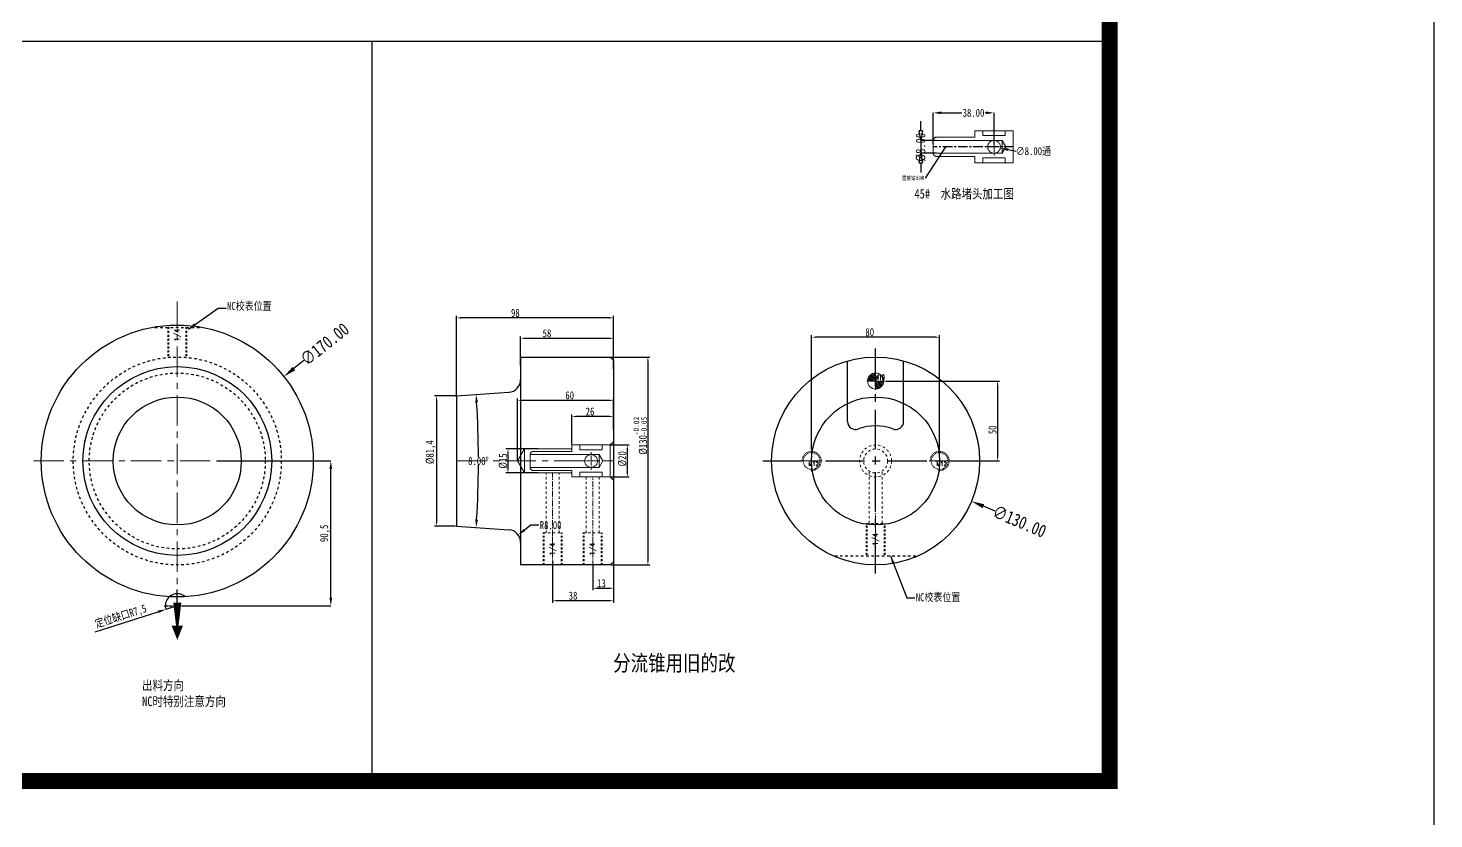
# Model space of a CAD drawing. Header units: millimetres. Extents: x -330 to 1028, y -2979 to 840.
# Drawn here: x 150 to 1028, y -174 to 321 of the extents above; entities that cross this region are included whole.
import ezdxf
from ezdxf.enums import TextEntityAlignment as Align

# ---------------------------------------------------------------- set-up
doc = ezdxf.new("R2010")
doc.units = ezdxf.units.MM
doc.header["$LTSCALE"] = 16.335
doc.header["$PDMODE"] = 3
doc.header["$PDSIZE"] = 0.3125
for name, pattern in [('CENTER', [0.6, 0.375, -0.075, 0.075, -0.075]), ('HIDDEN', [0.2, 0.1, -0.1]), ('HIDDENX2', [0.75, 0.5, -0.25])]:
    doc.linetypes.add(name, pattern=pattern)
doc.layers.get('0').update_dxf_attribs({"linetype": 'CONTINUOUS'})
doc.layers.get('Defpoints').update_dxf_attribs({"linetype": 'CONTINUOUS'})
for name, color, linetype, lineweight in [('cool', 153, 'HIDDEN', 9), ('epin', 13, 'CONTINUOUS', 9), ('moldbase', 7, 'CONTINUOUS', 20), ('screw', 33, 'CONTINUOUS', 13), ('虚线', 6, 'HIDDENX2', 13)]:
    doc.layers.add(name, color=color, linetype=linetype, lineweight=lineweight)
doc.layers.add('DEFAULT_2', color=8, linetype='HIDDEN')
doc.layers.add('dim', color=3, linetype='CONTINUOUS')
doc.styles.get("Standard").update_dxf_attribs({"font": 'txt', "width": 0.8})
doc.styles.add('TXT', font='txt.shx', dxfattribs={"bigfont": 'gbcbig.shx'})
doc.styles.add('TXT05', font='txt.shx', dxfattribs={"width": 0.5, "bigfont": 'gbcbig.shx'})
doc.dimstyles.new('ISO-25', dxfattribs={"dimtxt": 2.5, "dimasz": 2.5, "dimexe": 1.25, "dimexo": 0.625, "dimtad": 1, "dimtxsty": 'Standard', "dimcen": 2.5, "dimadec": 0, "dimazin": 0, "dimtfac": 1, "dimtmove": 0, "dimatfit": 3, "dimfxl": 0, "dimarcsym": 0})
doc.dimstyles.get("Standard").update_dxf_attribs({"dimtxt": 0.15625, "dimasz": 0.1875, "dimexe": 0.125, "dimexo": 0.0625, "dimtad": 0, "dimtih": 1, "dimtoh": 1, "dimdsep": 46, "dimtxsty": 'Standard', "dimcen": 0.09, "dimadec": 0, "dimazin": 0, "dimtp": 0.01, "dimtm": 0.01, "dimtfac": 1, "dimtofl": 0, "dimtmove": 0, "dimatfit": 3, "dimfxl": 0, "dimtolj": 1, "dimarcsym": 0})
doc.dimstyles.new('STANDARD$0', dxfattribs={"dimscale": 2, "dimtxt": 3, "dimasz": 3, "dimexe": 1.25, "dimexo": 0.625, "dimgap": 0.5, "dimtad": 0, "dimdsep": 46, "dimlunit": 6, "dimtxsty": 'Standard', "dimblk": 'CLOSEDBLANK', "dimcen": 0, "dimclrt": 2, "dimazin": 2, "dimtfac": 2, "dimtmove": 1, "dimatfit": 3, "dimfxl": 0, "dimtolj": 1, "dimtzin": 0, "dimarcsym": 0})

# ---------------------------------------------------------------- blocks, each defined once
blk = doc.blocks.new('*D40')
at = {"color": 0, "lineweight": -2}
for p, q in [((685.7, 99.86), (756.99, 99.86)), ((755.74, 97.36), (755.74, 52.36)), ((728.99, 49.86), (756.99, 49.86))]:
    blk.add_line(p, q, dxfattribs=at)
at = {"color": 0}
for points in [[(755.32, 97.36), (756.16, 97.36), (755.74, 99.86)], [(755.32, 52.36), (756.16, 52.36), (755.74, 49.86)]]:
    blk.add_solid(points, dxfattribs=at)
at = {"layer": 'Defpoints', "color": 0}
for p in [(685.07, 99.86), (728.37, 49.86), (755.74, 49.86)]:
    blk.add_point(p, dxfattribs=at)
at = {"color": 0, "lineweight": 0, "insert": (752.62, 69.34), "char_height": 5, "attachment_point": 5, "rotation": 90}
blk.add_mtext('50', dxfattribs=at)
blk = doc.blocks.new('*D41')
at = {"color": 0, "lineweight": -2}
for p, q in [((639.57, 57.08), (639.57, 128.49)), ((717.07, 127.24), (642.07, 127.24)), ((719.57, 57.08), (719.57, 128.49))]:
    blk.add_line(p, q, dxfattribs=at)
at = {"color": 0}
for points in [[(642.07, 127.65), (642.07, 126.82), (639.57, 127.24)], [(717.07, 127.65), (717.07, 126.82), (719.57, 127.24)]]:
    blk.add_solid(points, dxfattribs=at)
at = {"layer": 'Defpoints', "color": 0}
for p in [(639.57, 127.24), (639.57, 56.46), (719.57, 56.46)]:
    blk.add_point(p, dxfattribs=at)
at = {"color": 0, "lineweight": 0, "insert": (675.91, 130.36), "char_height": 5, "attachment_point": 5}
blk.add_mtext('80', dxfattribs=at)
blk = doc.blocks.new('screw_m12_g')
at = {"layer": 'screw', "color": 1, "linetype": 'CENTER', "ltscale": 0.24}
for p, q in [((-6.6, 0), (6.6, 0)), ((0, -6.6), (0, 6.6))]:
    blk.add_line(p, q, dxfattribs=at)
at = {"layer": 'screw', "color": 33, "linetype": 'HIDDEN', "ltscale": 0.24}
blk.add_circle((0, 0), 5.25, dxfattribs=at)
at = {"layer": 'screw', "color": 92, "linetype": 'HIDDEN', "ltscale": 0.24}
blk.add_arc((0, 0), 6, 270, 180, dxfattribs=at)
at = {"layer": 'screw', "color": 6, "style": 'TXT'}
blk.add_text('M12', height=2.4, dxfattribs=at).set_placement((-2.04, -3))
blk = doc.blocks.new('epin_ejp_10')
at = {"layer": 'epin'}
h = blk.add_hatch(dxfattribs=at)
h.set_pattern_fill('_ANSI31', color=123, scale=0.25, angle=90, style=0)
h.set_pattern_definition([(135, (-1645.23396, 6741.0989), (-0.56126601, -0.56126601), [])])
h.paths.add_polyline_path([(0, 5, 0.414214), (-5, 0), (0, 0)])
h.paths.add_polyline_path([(5, 0), (0, 0), (0, -5, 0.414214)])
at = {"layer": 'epin', "color": 1, "linetype": 'CENTER', "ltscale": 0.219913}
for p, q in [((-5.5, 0), (5.5, 0)), ((0, -5.5), (0, 5.5))]:
    blk.add_line(p, q, dxfattribs=at)
at = {"layer": 'epin'}
blk.add_circle((0, 0), 5, dxfattribs=at)
at = {"layer": 'epin', "color": 6, "style": 'TXT05', "width": 0.5}
blk.add_text('%%c10', height=3.5, dxfattribs=at).set_placement((0.2, 0.5))
blk = doc.blocks.new('*D47')
at = {"color": 4, "lineweight": -2}
blk.add_line((767.49, 243.35), (762.37, 244.44), dxfattribs=at)
at = {"color": 4}
blk.add_solid([(762.55, 245.25), (762.2, 243.62), (757.48, 245.48)], dxfattribs=at)
at = {"layer": 'Defpoints', "color": 0}
for p in [(749.66, 247.14), (757.48, 245.48)]:
    blk.add_point(p, dxfattribs=at)
at = {"color": 6, "insert": (778.23, 243.35), "char_height": 5, "attachment_point": 5}
blk.add_mtext('\\A1;∅8.00{\\fSimSun|b0|i0|c134|p2;通}', dxfattribs=at)
blk = doc.blocks.new('*D48')
at = {"color": 4, "lineweight": -2}
for p, q in [((715.57, 248.02), (715.57, 267.53)), ((720.57, 267.53), (733.4, 267.53)), ((748.57, 267.53), (748.06, 267.53)), ((753.57, 248.02), (753.57, 267.53))]:
    blk.add_line(p, q, dxfattribs=at)
at = {"color": 4}
for points in [[(720.57, 268.37), (720.57, 266.7), (715.57, 267.53)], [(748.57, 268.37), (748.57, 266.7), (753.57, 267.53)]]:
    blk.add_solid(points, dxfattribs=at)
at = {"layer": 'Defpoints', "color": 0}
for p in [(715.57, 267.53), (715.57, 248.02), (753.57, 248.02)]:
    blk.add_point(p, dxfattribs=at)
at = {"color": 6, "insert": (740.73, 267.53), "char_height": 5, "attachment_point": 5}
blk.add_mtext('\\A1;38.00', dxfattribs=at)
blk = doc.blocks.new('_ClosedBlank')
at = {"color": 0, "linetype": 'ByBlock', "lineweight": -2}
for p, q in [((-1, 0.17), (0, 0)), ((-1, 0.17), (-1, -0.17)), ((0, 0), (-1, -0.17))]:
    blk.add_line(p, q, dxfattribs=at)
blk = doc.blocks.new('*D29')
at = {"color": 6, "lineweight": -2}
for p, q in [((707.75, 256.31), (707.75, 262.31)), ((717.53, 250.31), (707.75, 250.31)), ((707.75, 250.31), (707.75, 242.31)), ((717.53, 242.31), (707.75, 242.31)), ((707.75, 236.31), (707.75, 230.31))]:
    blk.add_line(p, q, dxfattribs=at)
at = {"layer": 'Defpoints', "color": 0}
for p in [(717.53, 250.31), (707.75, 242.31), (717.53, 242.31)]:
    blk.add_point(p, dxfattribs=at)
at = {"color": 6, "lineweight": -2, "xscale": 6, "yscale": 6, "zscale": 6}
for p, rotation in [((707.75, 250.31), 270), ((707.75, 242.31), 90)]:
    blk.add_blockref('_ClosedBlank', p, dxfattribs=dict(at, rotation=rotation))
at = {"color": 4, "insert": (707.75, 245.99), "char_height": 6, "attachment_point": 5, "rotation": 90}
blk.add_mtext('\\A1;%%c8.00', dxfattribs=at)
blk = doc.blocks.new('*D67')
at = {"color": 0, "lineweight": -2, "ltscale": 0.5}
for p, q in [((267.99, 49.86), (339.13, 49.86)), ((339.13, -35.64), (339.13, 44.86)), ((246.55, -40.64), (339.13, -40.64))]:
    blk.add_line(p, q, dxfattribs=at)
at = {"color": 0, "ltscale": 0.5}
for points in [[(338.3, 44.86), (339.96, 44.86), (339.13, 49.86)], [(338.3, -35.64), (339.96, -35.64), (339.13, -40.64)]]:
    blk.add_solid(points, dxfattribs=at)
at = {"layer": 'Defpoints', "color": 0, "ltscale": 0.5}
for p in [(267.36, 49.86), (339.13, 49.86), (245.93, -40.64)]:
    blk.add_point(p, dxfattribs=at)
at = {"color": 0, "ltscale": 0.5, "insert": (335.59, 4.61), "char_height": 5, "attachment_point": 5, "rotation": 90}
blk.add_mtext('90,5', dxfattribs=at)
blk = doc.blocks.new('*D39')
at = {"color": 0, "lineweight": -2, "ltscale": 0.5}
for p, q in [((243.21, -40.64), (236.06, -42.91)), ((191.91, -56.92), (231.29, -44.42))]:
    blk.add_line(p, q, dxfattribs=at)
blk.add_arc((243.21, -40.64), 7.5, 135.29222, 197.60936, dxfattribs=at)
at = {"color": 0, "ltscale": 0.5}
blk.add_solid([(231.04, -43.63), (231.54, -45.22), (236.06, -42.91)], dxfattribs=at)
at = {"layer": 'Defpoints', "color": 0, "ltscale": 0.5}
for p in [(236.06, -42.91), (243.21, -40.64)]:
    blk.add_point(p, dxfattribs=at)
at = {"color": 0, "ltscale": 0.5, "insert": (208.03, -47.68), "char_height": 5, "attachment_point": 5, "rotation": 17.60936}
blk.add_mtext('{\\fSimSun|b0|i0|c134|p2;定位缺口}R7,5', dxfattribs=at)
blk = doc.blocks.new('*D90')
at = {"color": 4, "lineweight": -2}
blk.add_line((322.35, 112.6), (316.08, 107.63), dxfattribs=at)
at = {"color": 4}
blk.add_solid([(315.25, 108.68), (316.91, 106.59), (309.81, 102.66)], dxfattribs=at)
at = {"layer": 'Defpoints', "color": 0}
for p in [(309.81, 102.66), (176.6, -2.95)]:
    blk.add_point(p, dxfattribs=at)
at = {"color": 6, "insert": (335.31, 122.88), "char_height": 8, "attachment_point": 5, "rotation": 38.40717}
blk.add_mtext('\\A1;∅170.00', dxfattribs=at)
blk = doc.blocks.new('*D91')
at = {"color": 0, "lineweight": -2}
for p, q in [((457.76, 109.48), (457.76, 127.78)), ((513.26, 126.53), (460.26, 126.53)), ((515.76, 112.48), (515.76, 127.78))]:
    blk.add_line(p, q, dxfattribs=at)
at = {"color": 0}
for points in [[(460.26, 126.95), (460.26, 126.12), (457.76, 126.53)], [(513.26, 126.95), (513.26, 126.12), (515.76, 126.53)]]:
    blk.add_solid(points, dxfattribs=at)
at = {"layer": 'Defpoints', "color": 0}
for p in [(457.76, 126.53), (457.76, 108.86), (515.76, 111.86)]:
    blk.add_point(p, dxfattribs=at)
at = {"color": 0, "lineweight": 0, "insert": (474.21, 129.66), "char_height": 5, "attachment_point": 5}
blk.add_mtext('58', dxfattribs=at)
blk = doc.blocks.new('*D92')
at = {"color": 0, "lineweight": -2}
for p, q in [((417.76, 89.92), (417.76, 140.56)), ((515.76, 107.48), (515.76, 140.56)), ((513.26, 139.31), (420.26, 139.31))]:
    blk.add_line(p, q, dxfattribs=at)
at = {"color": 0}
for points in [[(420.26, 139.72), (420.26, 138.89), (417.76, 139.31)], [(513.26, 139.72), (513.26, 138.89), (515.76, 139.31)]]:
    blk.add_solid(points, dxfattribs=at)
at = {"layer": 'Defpoints', "color": 0}
for p in [(417.76, 139.31), (515.76, 106.86), (417.76, 89.29)]:
    blk.add_point(p, dxfattribs=at)
at = {"color": 0, "lineweight": 0, "insert": (454.45, 142.43), "char_height": 5, "attachment_point": 5}
blk.add_mtext('98', dxfattribs=at)
blk = doc.blocks.new('*D93')
at = {"color": 0, "lineweight": -2}
for p, q in [((514.38, 114.86), (538.51, 114.86)), ((537.26, 112.36), (537.26, -12.64)), ((514.38, -15.14), (538.51, -15.14))]:
    blk.add_line(p, q, dxfattribs=at)
at = {"color": 0}
for points in [[(536.85, 112.36), (537.68, 112.36), (537.26, 114.86)], [(536.85, -12.64), (537.68, -12.64), (537.26, -15.14)]]:
    blk.add_solid(points, dxfattribs=at)
at = {"layer": 'Defpoints', "color": 0}
for p in [(513.76, 114.86), (513.76, -15.14), (537.26, -15.14)]:
    blk.add_point(p, dxfattribs=at)
at = {"color": 0, "lineweight": 0, "insert": (532.56, 65.67), "char_height": 5, "attachment_point": 5, "rotation": 90}
blk.add_mtext('%%C130{\\H0.7x;\\S-0.02^ -0.05;}', dxfattribs=at)
blk = doc.blocks.new('*D94')
at = {"color": 0, "lineweight": -2}
for p, q in [((502.76, -14.48), (502.76, -30.95)), ((515.76, -11.8), (515.76, -30.95)), ((505.26, -29.7), (513.26, -29.7))]:
    blk.add_line(p, q, dxfattribs=at)
at = {"color": 0}
for points in [[(505.26, -29.29), (505.26, -30.12), (502.76, -29.7)], [(513.26, -29.29), (513.26, -30.12), (515.76, -29.7)]]:
    blk.add_solid(points, dxfattribs=at)
at = {"layer": 'Defpoints', "color": 0}
for p in [(502.76, -13.86), (515.76, -11.18), (515.76, -29.7)]:
    blk.add_point(p, dxfattribs=at)
at = {"color": 0, "lineweight": 0, "insert": (508.26, -26.58), "char_height": 5, "attachment_point": 5}
blk.add_mtext('13', dxfattribs=at)
blk = doc.blocks.new('*D95')
at = {"color": 0, "lineweight": -2}
for p, q in [((477.76, -12.26), (477.76, -38.74)), ((515.76, -9.45), (515.76, -38.74)), ((513.26, -37.49), (480.26, -37.49))]:
    blk.add_line(p, q, dxfattribs=at)
at = {"color": 0}
for points in [[(480.26, -37.08), (480.26, -37.91), (477.76, -37.49)], [(513.26, -37.08), (513.26, -37.91), (515.76, -37.49)]]:
    blk.add_solid(points, dxfattribs=at)
at = {"layer": 'Defpoints', "color": 0}
for p in [(477.76, -11.64), (515.76, -8.82), (477.76, -37.49)]:
    blk.add_point(p, dxfattribs=at)
at = {"color": 0, "lineweight": 0, "insert": (490.49, -34.37), "char_height": 5, "attachment_point": 5}
blk.add_mtext('38', dxfattribs=at)
blk = doc.blocks.new('*D99')
at = {"color": 0, "lineweight": -2}
for p, q in [((417.13, 90.56), (403.88, 90.56)), ((405.13, 88.06), (405.13, 11.66)), ((417.13, 9.16), (403.88, 9.16))]:
    blk.add_line(p, q, dxfattribs=at)
at = {"color": 0}
for points in [[(404.72, 88.06), (405.55, 88.06), (405.13, 90.56)], [(404.72, 11.66), (405.55, 11.66), (405.13, 9.16)]]:
    blk.add_solid(points, dxfattribs=at)
at = {"layer": 'Defpoints', "color": 0}
for p in [(417.76, 90.56), (405.13, 9.16), (417.76, 9.16)]:
    blk.add_point(p, dxfattribs=at)
at = {"color": 0, "lineweight": 0, "insert": (401.59, 55.37), "char_height": 5, "attachment_point": 5, "rotation": 90}
blk.add_mtext('%%c81,4', dxfattribs=at)
blk = doc.blocks.new('*D100')
at = {"color": 4, "lineweight": -2}
for start, end in [(0.24048, 3.51904), (356.48096, 359.75952)]:
    blk.add_arc((-164.27, 49.86), 595.65, start, end, dxfattribs=at)
at = {"color": 4}
for points in [[(429.42, 86.36), (431.09, 86.47), (429.93, 91.41)], [(431.09, 13.24), (429.42, 13.35), (429.93, 8.31)]]:
    blk.add_solid(points, dxfattribs=at)
at = {"layer": 'Defpoints', "color": 0}
for p in [(417.76, 90.56), (453.11, 93.03), (431.22, 36), (417.76, 9.16), (448.73, 6.99)]:
    blk.add_point(p, dxfattribs=at)
at = {"color": 6, "insert": (431.38, 49.86), "char_height": 5, "attachment_point": 5}
blk.add_mtext('\\A1;8.00°', dxfattribs=at)
blk = doc.blocks.new('*D101')
at = {"color": 0, "lineweight": -2}
for p, q in [((513.3, 59.86), (525.66, 59.86)), ((524.41, 57.36), (524.41, 42.36)), ((514.38, 39.86), (525.66, 39.86))]:
    blk.add_line(p, q, dxfattribs=at)
at = {"color": 0}
for points in [[(523.99, 57.36), (524.82, 57.36), (524.41, 59.86)], [(523.99, 42.36), (524.82, 42.36), (524.41, 39.86)]]:
    blk.add_solid(points, dxfattribs=at)
at = {"layer": 'Defpoints', "color": 0}
for p in [(512.67, 59.86), (513.76, 39.86), (524.41, 39.86)]:
    blk.add_point(p, dxfattribs=at)
at = {"color": 0, "lineweight": 0, "insert": (521.28, 51.24), "char_height": 5, "attachment_point": 5, "rotation": 90}
blk.add_mtext('%%c20', dxfattribs=at)
blk = doc.blocks.new('*D102')
at = {"color": 0, "lineweight": -2}
for p, q in [((489.76, 60.48), (489.76, 78.9)), ((513.26, 77.65), (492.26, 77.65)), ((515.76, 71.53), (515.76, 78.9))]:
    blk.add_line(p, q, dxfattribs=at)
at = {"color": 0}
for points in [[(492.26, 78.07), (492.26, 77.24), (489.76, 77.65)], [(513.26, 78.07), (513.26, 77.24), (515.76, 77.65)]]:
    blk.add_solid(points, dxfattribs=at)
at = {"layer": 'Defpoints', "color": 0}
for p in [(489.76, 77.65), (515.76, 70.91), (489.76, 59.86)]:
    blk.add_point(p, dxfattribs=at)
at = {"color": 0, "lineweight": 0, "insert": (501.08, 80.78), "char_height": 5, "attachment_point": 5}
blk.add_mtext('26', dxfattribs=at)
blk = doc.blocks.new('*D96')
at = {"color": 0, "lineweight": -2}
for p, q in [((455.76, 50.48), (455.76, 89.02)), ((515.76, 69.75), (515.76, 89.02)), ((513.26, 87.77), (458.26, 87.77))]:
    blk.add_line(p, q, dxfattribs=at)
at = {"color": 0}
for points in [[(458.26, 88.19), (458.26, 87.35), (455.76, 87.77)], [(513.26, 88.19), (513.26, 87.35), (515.76, 87.77)]]:
    blk.add_solid(points, dxfattribs=at)
at = {"layer": 'Defpoints', "color": 0}
for p in [(455.76, 87.77), (515.76, 69.13), (455.76, 49.86)]:
    blk.add_point(p, dxfattribs=at)
at = {"color": 0, "lineweight": 0, "insert": (488.41, 90.89), "char_height": 5, "attachment_point": 5}
blk.add_mtext('60', dxfattribs=at)
blk = doc.blocks.new('*D97')
at = {"color": 0, "lineweight": -2}
for p, q in [((468.77, 57.36), (448.57, 57.36)), ((449.82, 54.86), (449.82, 44.86)), ((468.77, 42.36), (448.57, 42.36))]:
    blk.add_line(p, q, dxfattribs=at)
at = {"color": 0}
for points in [[(449.41, 54.86), (450.24, 54.86), (449.82, 57.36)], [(449.41, 44.86), (450.24, 44.86), (449.82, 42.36)]]:
    blk.add_solid(points, dxfattribs=at)
at = {"layer": 'Defpoints', "color": 0}
for p in [(469.4, 57.36), (449.82, 42.36), (469.4, 42.36)]:
    blk.add_point(p, dxfattribs=at)
at = {"color": 0, "lineweight": 0, "insert": (446.7, 49.86), "char_height": 5, "attachment_point": 5, "rotation": 90}
blk.add_mtext('%%c15', dxfattribs=at)
blk = doc.blocks.new('*D98')
at = {"color": 4, "lineweight": -2}
for p, q in [((464.15, 9.71), (460.15, 6.71)), ((469.15, 9.71), (464.15, 9.71))]:
    blk.add_line(p, q, dxfattribs=at)
at = {"color": 4}
blk.add_solid([(459.65, 7.37), (460.65, 6.04), (456.16, 3.7)], dxfattribs=at)
at = {"layer": 'Defpoints', "color": 0}
for p in [(456.16, 3.7), (449.76, -1.1)]:
    blk.add_point(p, dxfattribs=at)
at = {"color": 6, "insert": (476.49, 9.71), "char_height": 5, "attachment_point": 5}
blk.add_mtext('\\A1;R8.00', dxfattribs=at)
blk = doc.blocks.new('*D103')
at = {"color": 4, "lineweight": -2}
blk.add_line((754.25, 18.49), (746.88, 21.59), dxfattribs=at)
at = {"color": 4}
blk.add_solid([(747.39, 22.82), (746.36, 20.36), (739.5, 24.68)], dxfattribs=at)
at = {"layer": 'Defpoints', "color": 0}
for p in [(619.65, 75.03), (739.5, 24.68)]:
    blk.add_point(p, dxfattribs=at)
at = {"color": 6, "insert": (769.5, 12.08), "char_height": 8, "attachment_point": 5, "rotation": 337.21426}
blk.add_mtext('\\A1;∅130.00', dxfattribs=at)

msp = doc.modelspace()

# ---------------------------------------------------------------- linework, layer by layer
for p, q in [((-142.824, 312.397), (825.833, 312.397)), ((364.776, 312.397), (364.776, -150.182)), ((457.757, 114.858), (457.757, -15.142)), ((457.757, 114.858), (513.757, 114.858)), ((513.757, 114.858), (515.757, 112.858)), ((515.757, 112.483), (515.757, -13.141)), ((417.757, 90.558), (450.381, 92.839)), ((417.757, 90.558), (417.757, 9.159)), ((417.757, 9.159), (450.315, 6.882)), ((513.757, -15.142), (457.757, -15.142)), ((513.757, -15.141), (515.757, -13.141))]:
    msp.add_line(p, q)
at = {"color": 1, "linetype": 'CENTER', "ltscale": 0.970285}
msp.add_line((765.568, 246.306), (715.568, 246.306), dxfattribs=at)
at = {"color": 1, "linetype": 'CENTER', "ltscale": 3.980655}
for p, q in [((679.574, -20.542), (679.574, 120.258)), ((609.174, 49.858), (749.974, 49.858))]:
    msp.add_line(p, q, dxfattribs=at)
at = {"color": 3, "linetype": 'Continuous'}
for p, q in [((662.074, 74.55), (662.074, 112.458)), ((697.074, 74.55), (697.074, 112.458))]:
    msp.add_line(p, q, dxfattribs=at)
at = {"color": 1, "linetype": 'CENTER', "ltscale": 0.466483}
for p, q in [((243.206, -46.892), (243.206, -30.392)), ((243.206, -47.392), (243.206, -30.892))]:
    msp.add_line(p, q, dxfattribs=at)
at = {"color": 1, "linetype": 'CENTER', "ltscale": 0.3}
for p, q in [((243.206, -48.892), (243.206, -32.392)), ((234.956, -40.642), (251.456, -40.642))]:
    msp.add_line(p, q, dxfattribs=at)
msp.add_lwpolyline([(-330.231, 839.654), (1028.412, 839.654), (1028.412, -2979.398), (-330.231, -2979.398)], close=True)
at = {"const_width": 10}
msp.add_lwpolyline([(825.833, -150.182), (-142.824, -150.182), (-142.824, 666.278), (825.833, 666.278)], close=True, dxfattribs=at)
msp.add_lwpolyline([(243.206, -62.046, 0, 7.027, 0), (243.206, -53.18, 1.562, 5.075, -0.0000107), (243.206, -38.642, 5.075, 5.075, -0.0207624)], format="xyseb")
for centre, radius in [((243.206, 49.858), 85), ((679.574, 49.858), 65), ((243.206, 49.858), 59), ((243.206, 49.858), 40), ((679.574, 49.858), 40)]:
    msp.add_circle(centre, radius)
for centre, start, end in [((449.757, 100.815), 274, 0), ((449.757, -1.098), 0, 86)]:
    msp.add_arc(centre, 8, start, end)
at = {"color": 3, "linetype": 'Continuous'}
for centre, radius, start, end in [((667.074, 74.55), 5, 180, 290.924832), ((679.574, 41.858), 30, 69.075168, 110.924832), ((692.074, 74.55), 5, 249.075168, 0)]:
    msp.add_arc(centre, radius, start, end, dxfattribs=at)
at = {"ltscale": 0.5}
msp.add_arc((243.206, -40.642), 7.5, 49.312241, 130.687754, dxfattribs=at)
at = {"layer": 'cool', "ltscale": 0.932966}
for p, q in [((473.757, 4.858), (473.757, 42.358)), ((481.757, 4.858), (481.757, 42.358)), ((498.757, 4.858), (498.757, 39.858)), ((506.757, 4.858), (506.757, 39.858)), ((675.574, 10.858), (675.574, 43.514)), ((683.574, 10.858), (683.574, 43.514)), ((673.574, 10.858), (685.574, 10.858)), ((471.757, 4.858), (483.757, 4.858)), ((496.757, 4.858), (508.757, 4.858))]:
    msp.add_line(p, q, dxfattribs=at)
at = {"layer": 'cool', "color": 1, "linetype": 'CENTER', "ltscale": 0.621977}
for p, q in [((477.757, -9.142), (477.757, 42.358)), ((502.757, -9.142), (502.757, 39.858)), ((679.574, 5.858), (679.574, 41.858))]:
    msp.add_line(p, q, dxfattribs=at)
at = {"layer": 'cool', "ltscale": 0.932966}
for radius in [10, 7.5]:
    msp.add_circle((679.574, 49.858), radius, dxfattribs=at)
at = {"layer": 'DEFAULT_2', "color": 8, "linetype": 'HIDDEN'}
for p, q in [((229.206, 133.358), (257.206, 133.358)), ((654.047, -9.334), (705.101, -9.334))]:
    msp.add_line(p, q, dxfattribs=at)
for radius in [65, 55]:
    msp.add_circle((243.206, 49.858), radius, dxfattribs=at)
at = {"layer": 'moldbase', "color": 1, "linetype": 'CENTER', "ltscale": 3.109887}
for p, q in [((243.206, -49.909), (243.206, 149.625)), ((153.303, 49.858), (333.108, 49.858)), ((417.757, 49.858), (515.757, 49.858))]:
    msp.add_line(p, q, dxfattribs=at)
at = {"layer": 'screw', "color": 92, "linetype": 'HIDDEN', "ltscale": 0.746373}
for p, q in [((237.206, 133.615), (237.206, 114.858)), ((249.206, 133.615), (249.206, 114.858)), ((673.574, -8.836), (673.574, 10.858)), ((685.574, -8.836), (685.574, 10.858)), ((471.757, -15.142), (471.757, 4.858)), ((483.757, -15.142), (483.757, 4.858)), ((496.757, -15.142), (496.757, 4.858)), ((508.757, -15.142), (508.757, 4.858))]:
    msp.add_line(p, q, dxfattribs=at)
at = {"layer": 'screw', "linetype": 'HIDDEN', "ltscale": 0.746373}
for p, q in [((237.956, 133.672), (237.956, 114.858)), ((248.456, 133.672), (248.456, 114.858)), ((674.324, -8.908), (674.324, 10.858)), ((684.824, -8.908), (684.824, 10.858)), ((472.507, -15.142), (472.507, 4.858)), ((483.007, -15.142), (483.007, 4.858)), ((497.507, -15.142), (497.507, 4.858)), ((508.007, -15.142), (508.007, 4.858))]:
    msp.add_line(p, q, dxfattribs=at)
at = {"layer": 'screw', "color": 1, "linetype": 'CENTER', "ltscale": 0.466483}
for p, q in [((679.574, -9.142), (679.574, 10.858)), ((477.757, -15.142), (477.757, 4.858)), ((502.757, -15.142), (502.757, 4.858))]:
    msp.add_line(p, q, dxfattribs=at)
at = {"layer": '虚线', "ltscale": 10}
for p, q in [((741.568, 256.306), (741.568, 252.306)), ((765.568, 256.306), (741.568, 256.306)), ((746.568, 256.306), (746.568, 253.306)), ((760.568, 256.306), (760.568, 253.306)), ((765.568, 256.306), (765.568, 236.306)), ((715.568, 250.306), (758.693, 250.306)), ((715.568, 242.306), (715.568, 250.306)), ((741.568, 252.306), (717.568, 252.306)), ((760.568, 253.306), (746.568, 253.306)), ((760.99, 246.324), (758.67, 242.306)), ((758.691, 250.306), (758.672, 242.31)), ((760.99, 246.324), (758.691, 250.306)), ((715.568, 242.306), (758.67, 242.306)), ((741.568, 240.306), (717.568, 240.306)), ((741.568, 236.306), (741.568, 240.306)), ((746.568, 236.306), (746.568, 239.306)), ((760.568, 239.306), (746.568, 239.306)), ((760.568, 236.306), (760.568, 239.306)), ((765.568, 236.306), (741.568, 236.306)), ((513.757, 59.858), (515.757, 61.858)), ((455.757, 49.858), (460.087, 57.358)), ((489.757, 57.358), (460.087, 57.358)), ((460.087, 57.358), (460.087, 42.358)), ((463.757, 53.858), (506.882, 53.858)), ((463.757, 45.858), (463.757, 53.858)), ((489.757, 55.858), (465.755, 55.858)), ((489.757, 59.858), (489.757, 55.858)), ((513.757, 59.858), (489.757, 59.858)), ((494.757, 59.858), (494.757, 56.858)), ((508.757, 56.858), (494.757, 56.858)), ((506.88, 53.858), (506.861, 45.862)), ((509.179, 49.876), (506.88, 53.858)), ((508.757, 59.858), (508.757, 56.858)), ((513.757, 59.858), (513.757, 39.858)), ((455.757, 49.858), (460.087, 42.358)), ((463.757, 45.858), (506.859, 45.858)), ((509.179, 49.876), (506.859, 45.858)), ((489.757, 42.358), (460.087, 42.358)), ((489.757, 43.858), (465.757, 43.858)), ((489.757, 39.858), (489.757, 43.858)), ((513.757, 39.858), (489.757, 39.858)), ((494.757, 39.858), (494.757, 42.858)), ((508.757, 42.858), (494.757, 42.858)), ((508.757, 39.858), (508.757, 42.858)), ((513.757, 39.858), (515.757, 37.858))]:
    msp.add_line(p, q, dxfattribs=at)
at = {"layer": '虚线', "color": 1, "linetype": 'CENTER', "ltscale": 0.310989}
for p, q in [((748.068, 246.306), (759.068, 246.306)), ((753.568, 240.806), (753.568, 251.806)), ((501.757, 44.358), (501.757, 55.358)), ((496.257, 49.858), (507.257, 49.858))]:
    msp.add_line(p, q, dxfattribs=at)
at = {"layer": '虚线', "ltscale": 10}
for centre in [(753.568, 246.306), (501.757, 49.858)]:
    msp.add_circle(centre, 4, dxfattribs=at)
for centre, start, end in [((717.568, 250.306), 90, 180), ((717.568, 242.306), 180, 270), ((465.757, 53.858), 90, 180), ((465.757, 45.858), 180, 270)]:
    msp.add_arc(centre, 2, start, end, dxfattribs=at)

# ---------------------------------------------------------------- block references
at = {"layer": 'epin'}
msp.add_blockref('epin_ejp_10', (679.574, 99.858), dxfattribs=at)
at = {"layer": 'screw'}
for p in [(639.574, 49.858), (719.574, 49.858)]:
    msp.add_blockref('screw_m12_g', p, dxfattribs=at)

# ---------------------------------------------------------------- texts
at = {"attachment_point": 1}
for s, insert, char_height, width in [('{\\fSimSun|b0|i0|c134|p2;45#  水路堵头加工图}', (703.816, 219.967), 6, 71.53055), ('{\\fSimSun|b0|i0|c134|p2;分流锥用旧的改 }', (515.573, -71.445), 10, 184.05419), ('{\\fSimSun|b0|i0|c134|p2;出料方向\\P\\C6;NC时特别注意方向}', (221.177, -87.418), 6, 97.10809)]:
    msp.add_mtext(s, dxfattribs=dict(at, insert=insert, char_height=char_height, width=width))
at = {"layer": 'dim'}
for s, insert, char_height, attachment_point in [('\\A1;{\\fSimSun|b0|i0|c134|p2;直接钻出来}', (710.026, 226.624), 2.5, 6), ('\\A1;NC{\\fSimSun|b0|i0|c134|p2;校表位置}', (274.267, 146.497), 5, 4), ('\\A1;NC{\\fSimSun|b0|i0|c134|p2;校表位置}', (704.646, -35.593), 5, 4)]:
    msp.add_mtext(s, dxfattribs=dict(at, insert=insert, char_height=char_height, attachment_point=attachment_point))
at = {"layer": 'screw', "color": 222, "linetype": 'HIDDEN', "ltscale": 0.746373, "style": 'TXT'}
for rotation, p in [(90, (243.206, 128.608)), (90, (679.574, 0.858)), (89.99973, (477.757, -5.142)), (89.99973, (502.757, -5.142))]:
    msp.add_text('1/4', height=3, rotation=rotation, dxfattribs=at).set_placement(p, align=Align.MIDDLE)

# ---------------------------------------------------------------- dimensions: what is measured, and where the dimension line sits
dim = msp.add_linear_dim(base=(715.568, 267.535), p1=(753.568, 248.024), p2=(715.568, 248.024), dimstyle='STANDARD$0', override={"dimscale": 1, "dimtxt": 5, "dimasz": 5, "dimexe": 0, "dimexo": 0, "dimgap": 0, "dimtih": 1, "dimtoh": 1, "dimzin": 0, "dimlunit": 2, "dimclrd": 4, "dimclre": 4, "dimclrt": 6, "dimazin": 0, "dimtp": 0.01, "dimtm": 0.01, "dimtfac": 1, "dimtofl": 0, "dimtmove": 0, "dimfxl": 1.25})
dim.commit()
dim.dimension.update_dxf_attribs({"geometry": '*D48', "text_midpoint": (740.729, 267.535), "dimtype": 160})
dim = msp.add_linear_dim(base=(707.751, 242.306), p1=(717.53, 250.306), p2=(717.53, 242.306), angle=90, text='%%c<>', dimstyle='STANDARD$0', override={"dimtxt": 3, "dimexe": 0, "dimexo": 0, "dimgap": 0, "dimzin": 0, "dimclrd": 6, "dimclre": 6, "dimclrt": 4})
dim.commit()
dim.dimension.update_dxf_attribs({"geometry": '*D29', "text_midpoint": (707.751, 245.991), "dimtype": 160})
dim = msp.add_diameter_dim_2p(p1=(749.655, 247.136), p2=(757.481, 245.476), text='<>{\\fSimSun|b0|i0|c134|p2;通}', dimstyle='Standard', override={"dimtxt": 5, "dimasz": 5, "dimexe": 0, "dimexo": 0, "dimgap": 0, "dimzin": 0, "dimcen": 0, "dimclrd": 4, "dimclre": 4, "dimclrt": 6, "dimadec": 2, "dimfxl": 1.25, "dimtzin": 0})
dim.commit()
dim.dimension.update_dxf_attribs({"geometry": '*D47', "text_midpoint": (767.492, 243.353), "dimtype": 163})
for p1, p2, picture, middle in [((176.598, -2.948), (309.813, 102.664), '*D90', (335.307, 122.875)), ((619.647, 75.032), (739.502, 24.685), '*D103', (769.496, 12.085))]:
    dim = msp.add_diameter_dim_2p(p1=p1, p2=p2, dimstyle='Standard', override={"dimtxt": 8, "dimasz": 8, "dimexe": 0, "dimexo": 0, "dimgap": 0, "dimtih": 0, "dimtoh": 0, "dimzin": 0, "dimcen": 0, "dimclrd": 4, "dimclre": 4, "dimclrt": 6, "dimadec": 2, "dimtp": 0, "dimtm": 0, "dimtzin": 0})
    dim.commit()
    dim.dimension.update_dxf_attribs({"geometry": picture, "text_midpoint": middle})
at = {"color": 6, "lineweight": 0}
for base, p1, p2, picture, middle in [((417.757, 139.305), (515.757, 106.858), (417.757, 89.292), '*D92', (454.448, 139.305)), ((457.757, 126.535), (515.757, 111.858), (457.757, 108.859), '*D91', (474.212, 126.535)), ((455.757, 87.77), (515.757, 69.13), (455.757, 49.858), '*D96', (488.409, 87.77)), ((489.757, 77.652), (515.757, 70.907), (489.757, 59.858), '*D102', (501.075, 77.652)), ((477.757, -37.494), (515.757, -8.824), (477.757, -11.638), '*D95', (490.485, -37.494)), ((515.757, -29.703), (502.757, -13.858), (515.757, -11.179), '*D94', (508.257, -29.703))]:
    dim = msp.add_linear_dim(base=base, p1=p1, p2=p2, dimstyle='ISO-25', override={"dimtxt": 5}, dxfattribs=at)
    dim.commit()
    dim.dimension.update_dxf_attribs({"geometry": picture, "text_midpoint": middle, "dimtype": 160})
at = {"lineweight": 0}
dim = msp.add_linear_dim(base=(639.574, 127.238), p1=(719.574, 56.458), p2=(639.574, 56.458), dimstyle='ISO-25', override={"dimtxt": 5}, dxfattribs=at)
dim.commit()
dim.dimension.update_dxf_attribs({"geometry": '*D41', "text_midpoint": (675.906, 127.238), "dimtype": 160})
at = {"color": 6, "lineweight": 0}
for base, p1, p2, text, picture, middle in [((537.264, -15.141), (513.757, 114.858), (513.757, -15.141), '%%C<>{\\H0.7x;\\S-0.02^ -0.05;}', '*D93', (537.264, 65.668)), ((405.135, 9.159), (417.757, 90.558), (417.757, 9.159), '%%c<>', '*D99', (405.135, 55.373)), ((449.822, 42.358), (469.398, 57.358), (469.398, 42.358), '%%c<>', '*D97', (449.822, 49.858)), ((524.406, 39.858), (512.673, 59.858), (513.757, 39.858), '%%c<>', '*D101', (524.406, 51.242))]:
    dim = msp.add_linear_dim(base=base, p1=p1, p2=p2, angle=90, text=text, dimstyle='ISO-25', override={"dimtxt": 5}, dxfattribs=at)
    dim.commit()
    dim.dimension.update_dxf_attribs({"geometry": picture, "text_midpoint": middle, "dimtype": 160})
at = {"lineweight": 0}
dim = msp.add_linear_dim(base=(755.74, 49.858), p1=(685.074, 99.858), p2=(728.365, 49.858), angle=90, dimstyle='ISO-25', override={"dimtxt": 5}, dxfattribs=at)
dim.commit()
dim.dimension.update_dxf_attribs({"geometry": '*D40', "text_midpoint": (755.74, 69.344), "dimtype": 160})
dim = msp.add_angular_dim_2l(base=(431.216, 35.998), line1=((417.757, 9.159), (448.731, 6.993)), line2=((417.757, 90.558), (453.106, 93.03)), dimstyle='Standard', override={"dimtxt": 5, "dimasz": 5, "dimexe": 0, "dimexo": 0, "dimgap": 0, "dimtad": 0, "dimzin": 0, "dimcen": 0, "dimclrd": 4, "dimclre": 4, "dimclrt": 6, "dimadec": 2, "dimtol": 0, "dimfxl": 1.25, "dimtzin": 0})
dim.commit()
dim.dimension.update_dxf_attribs({"geometry": '*D100', "text_midpoint": (431.378, 49.858)})
at = {"ltscale": 0.5}
dim = msp.add_linear_dim(base=(339.131, 49.858), p1=(245.928, -40.642), p2=(267.362, 49.858), angle=90, dimstyle='ISO-25', override={"dimscale": 1, "dimtxt": 5, "dimasz": 5, "dimexe": 0, "dimfxl": 1.25}, dxfattribs=at)
dim.commit()
dim.dimension.update_dxf_attribs({"geometry": '*D67', "text_midpoint": (335.589, 4.608)})
dim = msp.add_radius_dim(center=(449.757, -1.098), mpoint=(456.155, 3.704), dimstyle='Standard', override={"dimtxt": 5, "dimasz": 5, "dimexe": 0, "dimexo": 0, "dimgap": 0, "dimzin": 0, "dimcen": 0, "dimclrd": 4, "dimclre": 4, "dimclrt": 6, "dimadec": 2, "dimfxl": 1.25, "dimtzin": 0})
dim.commit()
dim.dimension.update_dxf_attribs({"geometry": '*D98', "text_midpoint": (476.486, 9.707)})
dim = msp.add_radius_dim(center=(243.206, -40.642), mpoint=(236.057, -42.911), text='{\\fSimSun|b0|i0|c134|p2;定位缺口}<>', dimstyle='ISO-25', override={"dimtxt": 5, "dimasz": 5, "dimexe": 0, "dimfxl": 1.25}, dxfattribs=at)
dim.commit()
dim.dimension.update_dxf_attribs({"geometry": '*D39', "text_midpoint": (208.029, -47.683)})

# ---------------------------------------------------------------- leaders
at = {"layer": 'dim'}
msp.add_leader([(723.324, 246.306), (710.526, 226.624)], dimstyle='Standard', override={"dimtxt": 2.5, "dimasz": 2, "dimexe": 0, "dimexo": 0, "dimgap": 0.49975, "dimtad": 0, "dimzin": 0, "dimcen": 2.673, "dimadec": 2, "dimtol": 0, "dimtzin": 0}, dxfattribs=at)
at = {"layer": 'dim', "annotation_type": 0, "has_hookline": 1, "hookline_direction": 0, "text_width": 30.467}
for points in [[(250.204, 132.358), (268.767, 145.38), (273.767, 145.38)], [(688.802, -9.334), (699.146, -35.593), (704.146, -35.593)]]:
    msp.add_leader(points, dimstyle='Standard', override={"dimtxt": 2.5, "dimasz": 5, "dimexe": 0, "dimexo": 0, "dimgap": 0.49975, "dimtad": 0, "dimzin": 0, "dimcen": 0, "dimadec": 2, "dimtol": 0, "dimtzin": 0}, dxfattribs=at)

doc.saveas('drawing.dxf')
